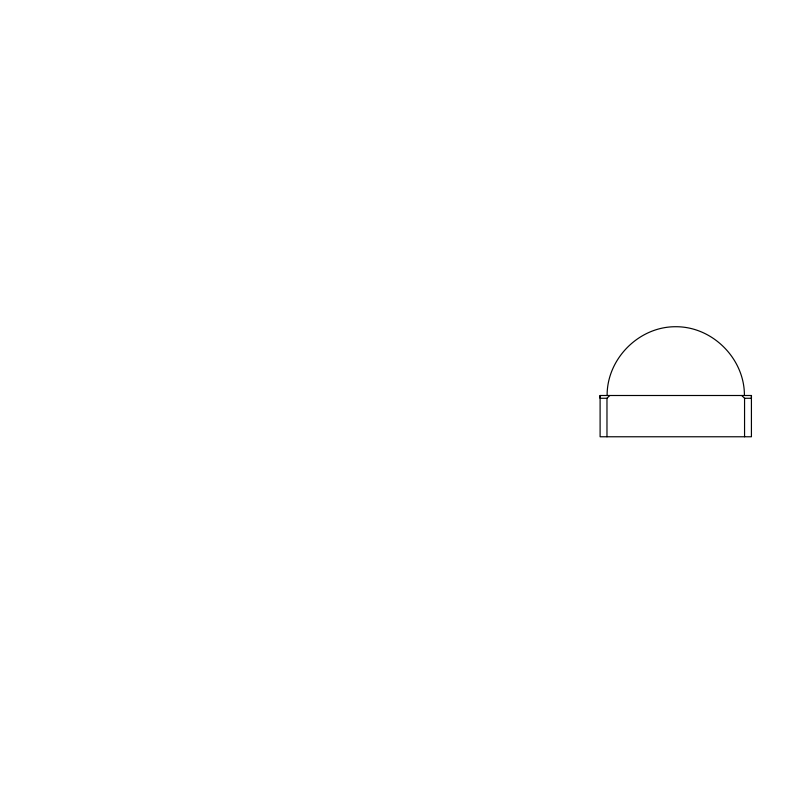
<?xml version="1.0" encoding="UTF-8"?>
<svg xmlns="http://www.w3.org/2000/svg" width="791" height="791" viewBox="0 0 791 791"><rect width="100%" height="100%" fill="white"/><g stroke="black" fill="none" stroke-linecap="round" stroke-linejoin="round"><path stroke-width="1.19" d="M751.42 395.5L751.42 436.77L600.102 436.77L600.102 395.5L751.45 395.5L751.42 398.269L744.549 398.269L741.79 395.5M607.122 395.5C606.885 358.738 638.97 326.495 675.761 326.723C712.553 326.495 744.647 358.738 744.41 395.5M600.072 395.5L600.102 398.269L606.984 398.269L609.752 395.5M744.558 398.269L744.558 436.77M606.974 398.269L606.974 436.77"/></g></svg>
